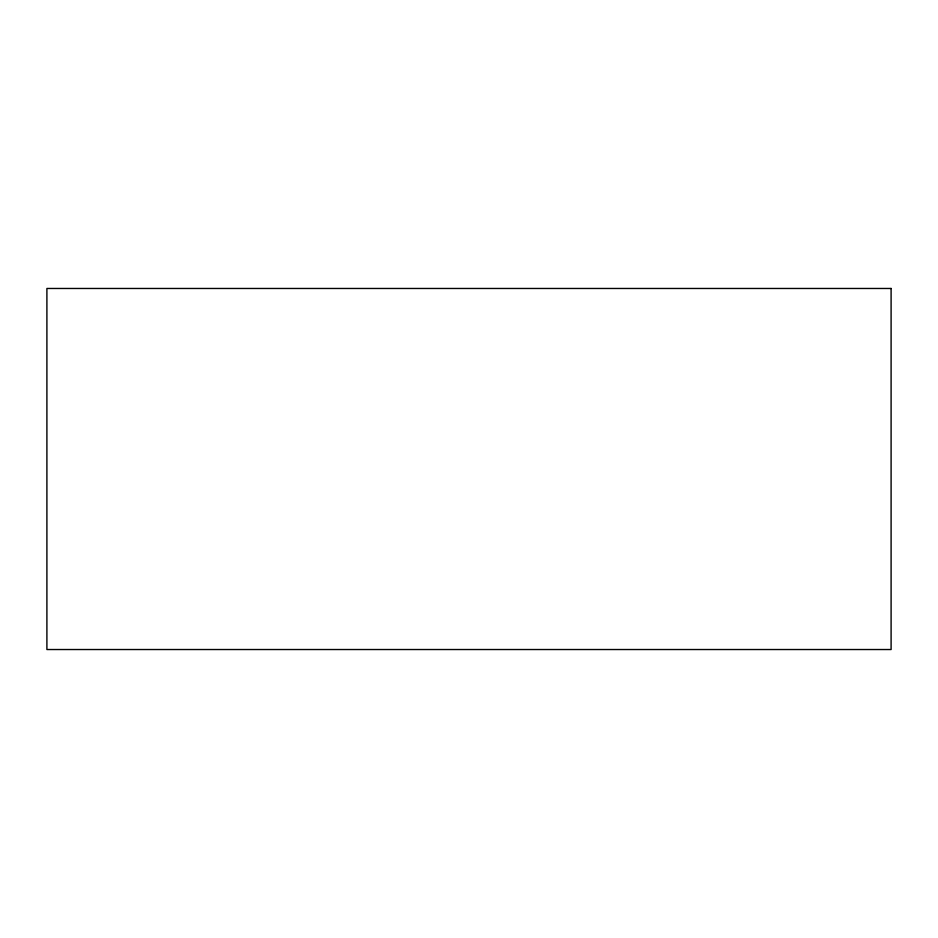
<?xml version="1.0" encoding="UTF-8"?>
<svg xmlns="http://www.w3.org/2000/svg" width="938" height="938" viewBox="0 0 938 938"><rect width="100%" height="100%" fill="white"/><g stroke="black" fill="none" stroke-linecap="round" stroke-linejoin="round"><path stroke-width="1.41" d="M891.1 288.47L46.9 288.47L46.9 649.53L891.1 649.53L891.1 288.47"/></g></svg>
